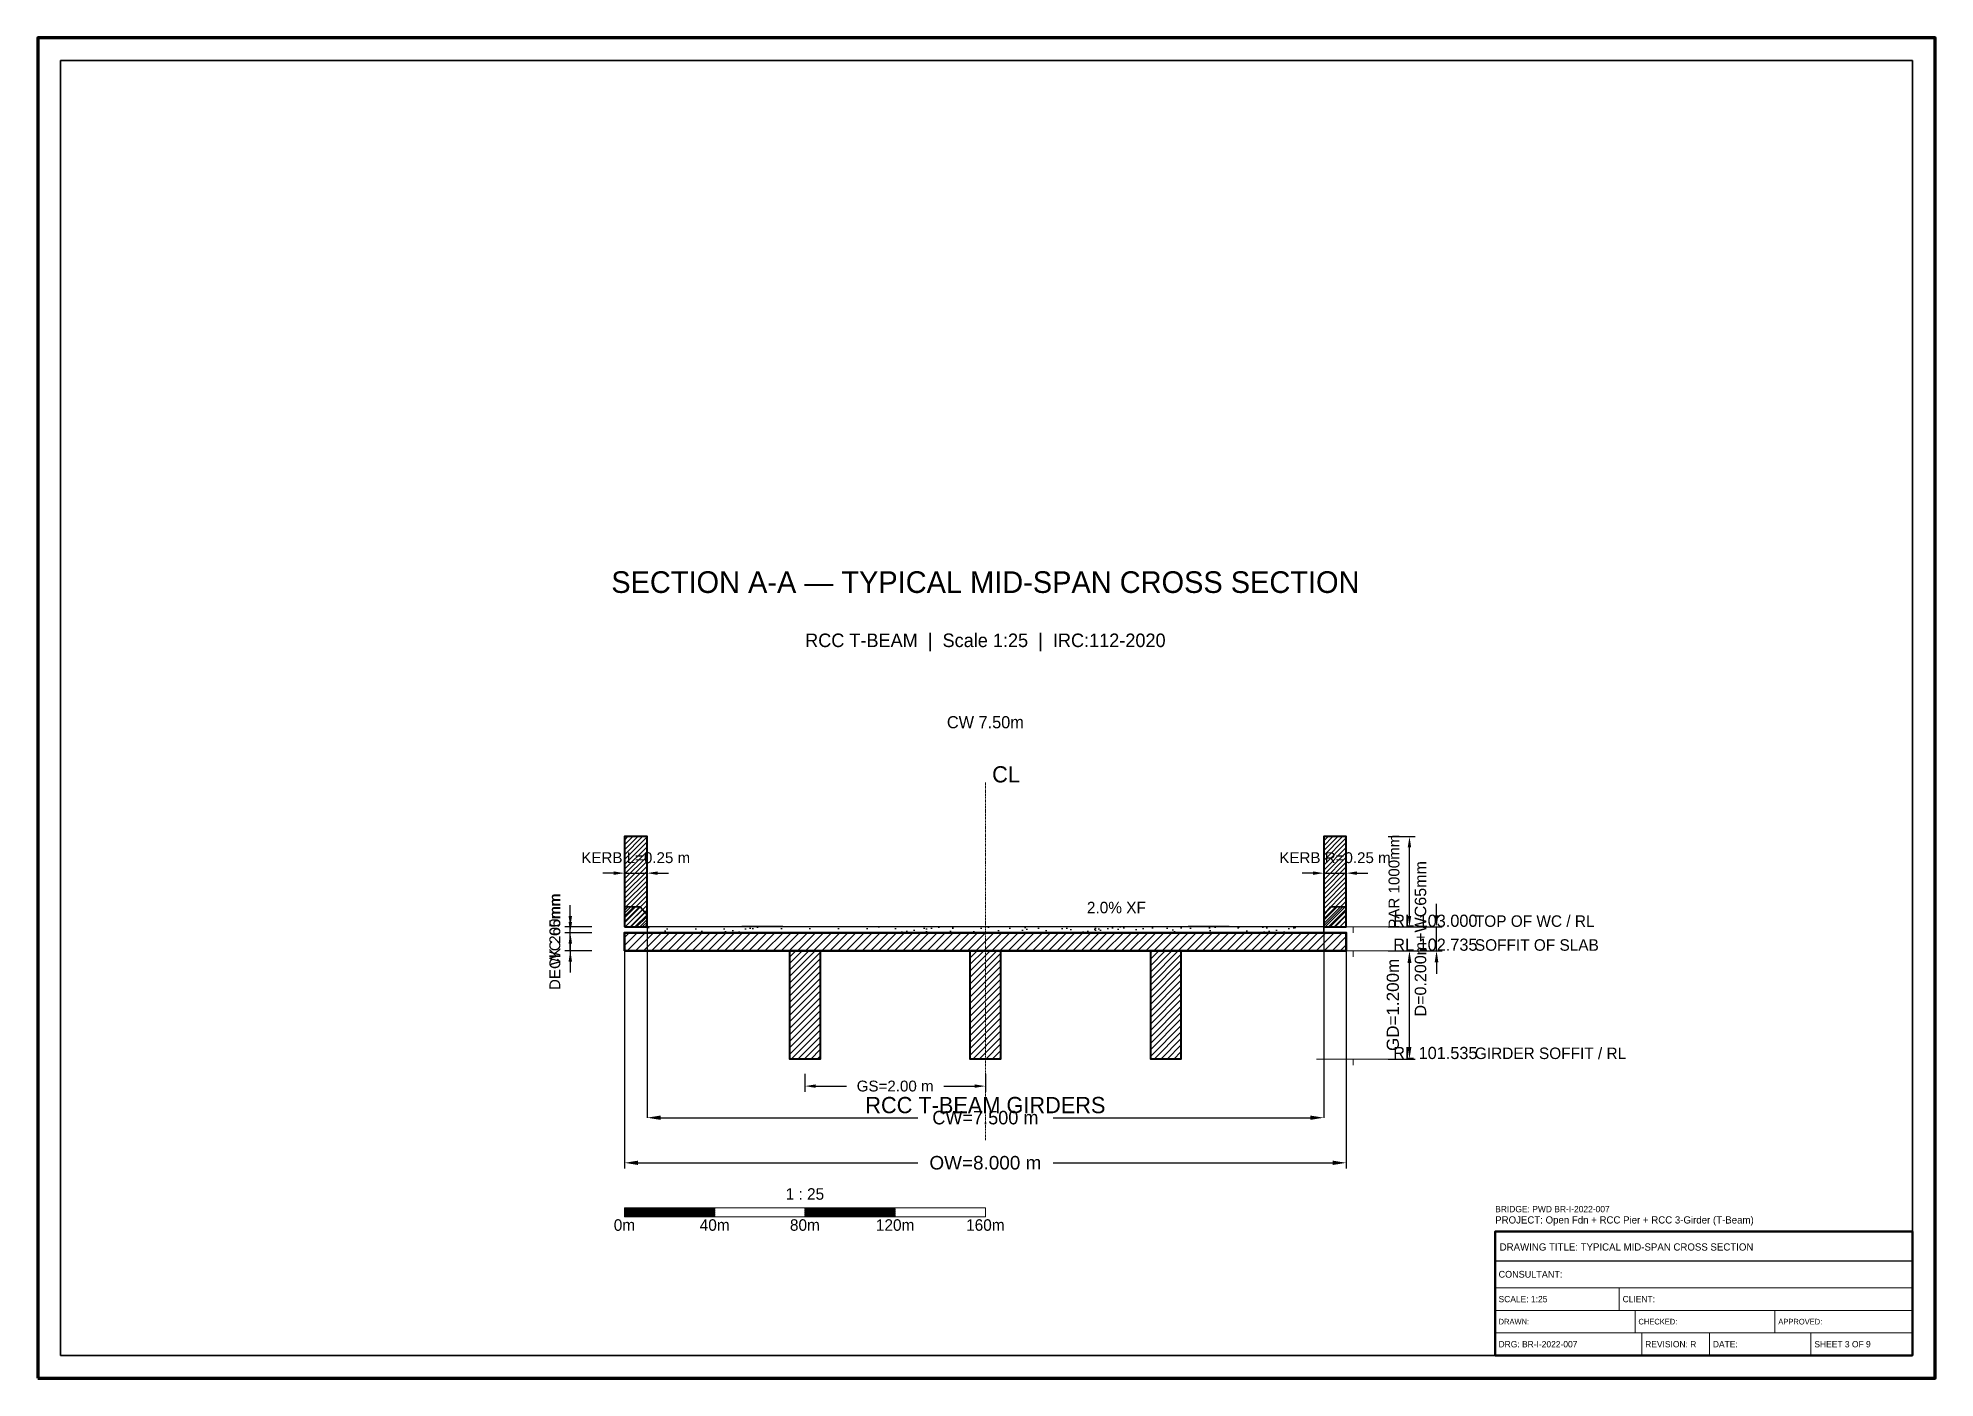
# Model space of a CAD drawing. Header units: metres. Extents: x 0 to 841, y 0 to 594.
import ezdxf
from ezdxf.enums import TextEntityAlignment as Align

# ---------------------------------------------------------------- set-up
doc = ezdxf.new("R2010")
doc.units = ezdxf.units.M
doc.linetypes.add('CENTER', pattern=[1.5, 0.75, -0.25, 0.25, -0.25])
for name, color, linetype, lineweight in [('BORDER-INNER', 7, 'Continuous', 35), ('BORDER-OUTER', 7, 'Continuous', 70), ('DIM-LEVEL', 3, 'Continuous', 18), ('DIM-LINEAR', 3, 'Continuous', 18), ('DIM-SLOPE', 3, 'Continuous', 18), ('STRUC-CENTRE', 6, 'CENTER', 18), ('STRUC-HATCHING', 8, 'Continuous', 18), ('SUPER-DECK', 2, 'Continuous', 50), ('SUPER-GIRDER', 1, 'Continuous', 35), ('SUPER-KERB', 7, 'Continuous', 25), ('SUPER-PARAPET', 2, 'Continuous', 35), ('SUPER-WEARING', 8, 'Continuous', 25), ('SYM-SCALE', 7, 'Continuous', 13), ('TEXT-GENERAL', 7, 'Continuous', 18), ('TEXT-HEADER', 7, 'Continuous', 25), ('TEXT-LEVEL', 5, 'Continuous', 18), ('TEXT-SPEC', 7, 'Continuous', 13), ('TEXT-TITLE', 7, 'Continuous', 25), ('TITLEBLK-BOX', 7, 'Continuous', 50), ('TITLEBLK-TEXT', 7, 'Continuous', 18)]:
    doc.layers.add(name, color=color, linetype=linetype, lineweight=lineweight)
doc.styles.add('BRIDGE_STD', font='Arial.ttf')
doc.dimstyles.new('BRG_DIM', dxfattribs={"dimtxt": 0.006, "dimasz": 6, "dimexe": 1.25, "dimexo": 0.625, "dimtad": 1, "dimcen": 2.5, "dimazin": 3, "dimtfac": 1, "dimtmove": 0, "dimatfit": 3})
doc.dimstyles.new('pmb100', dxfattribs={"dimtxt": 2.5, "dimasz": 0.9375, "dimexe": 2.5, "dimexo": 2.5, "dimtad": 0, "dimtih": 1, "dimdec": 0, "dimtxsty": 'BRIDGE_STD', "dimcen": 2.5, "dimazin": 3, "dimtfac": 1, "dimtmove": 0, "dimatfit": 3})

# ---------------------------------------------------------------- blocks, each defined once
blk = doc.blocks.new('_CLOSEDFILLED')
at = {"color": 0, "linetype": 'BYBLOCK'}
blk.add_solid([(-1, 0.16), (0, 0), (-1, -0.16)], dxfattribs=at)
blk = doc.blocks.new('*D1')
for p, q in [((270, 200), (270, 115.4)), ((570, 200), (570, 115.4)), ((276, 115.4), (390, 115.4)), ((450, 115.4), (564, 115.4))]:
    blk.add_line(p, q)
at = {"layer": 'Defpoints'}
for p in [(270, 200), (570, 200), (270, 115.4)]:
    blk.add_point(p, dxfattribs=at)
at = {"layer": 'DIM-LINEAR', "xscale": 6, "yscale": 6, "rotation": 180}
blk.add_blockref('_CLOSEDFILLED', (270, 115.4), dxfattribs=at)
at = {"layer": 'DIM-LINEAR', "xscale": 6, "yscale": 6}
blk.add_blockref('_CLOSEDFILLED', (570, 115.4), dxfattribs=at)
at = {"layer": 'DIM-LINEAR', "color": 3, "insert": (420, 115.4), "char_height": 6, "attachment_point": 5}
blk.add_mtext('CW=7.500 m', dxfattribs=at)

msp = doc.modelspace()

# ---------------------------------------------------------------- hatches: boundary and pattern name
at = {"layer": 'STRUC-HATCHING'}
h = msp.add_hatch(dxfattribs=at)
h.set_pattern_fill('ANSI31', scale=0.48)
h.paths.add_polyline_path([(260, 200), (270, 200), (270, 240), (260, 240)])
h = msp.add_hatch(dxfattribs=at)
h.set_pattern_fill('ANSI31', scale=0.48)
h.paths.add_polyline_path([(570, 200), (580, 200), (580, 240), (570, 240)])
h = msp.add_hatch(dxfattribs=at)
h.set_pattern_fill('ANSI31', scale=0.56)
h.paths.add_polyline_path([(260, 200), (270, 200), (270, 205.28), (267, 208.8), (260, 208.8)])
h = msp.add_hatch(dxfattribs=at)
h.set_pattern_fill('ANSI31', scale=0.56)
h.paths.add_polyline_path([(570, 200), (580, 200), (580, 208.8), (573, 208.8), (570, 205.28)])
h = msp.add_hatch(dxfattribs=at)
h.set_pattern_fill('ANSI31', scale=0.8)
h.paths.add_polyline_path([(260, 189.4), (580, 189.4), (580, 197.4), (260, 197.4)])
h = msp.add_hatch(dxfattribs=at)
h.set_pattern_fill('ANSI31', scale=0.64)
h.paths.add_polyline_path([(333.28, 189.4), (346.72, 189.4), (346.72, 141.4), (333.28, 141.4)])
h = msp.add_hatch(dxfattribs=at)
h.set_pattern_fill('ANSI31', scale=0.64)
h.paths.add_polyline_path([(413.28, 189.4), (426.72, 189.4), (426.72, 141.4), (413.28, 141.4)])
h = msp.add_hatch(dxfattribs=at)
h.set_pattern_fill('ANSI31', scale=0.64)
h.paths.add_polyline_path([(493.28, 189.4), (506.72, 189.4), (506.72, 141.4), (493.28, 141.4)])
at = {"layer": 'SUPER-WEARING'}
h = msp.add_hatch(dxfattribs=at)
h.set_pattern_fill('AR-SAND', scale=0.16)
h.paths.add_polyline_path([(270, 197.4), (570, 197.4), (570, 200), (270, 200)])
at = {"layer": 'SYM-SCALE'}
h = msp.add_hatch(dxfattribs=at)
h.set_pattern_fill('SOLID')
h.paths.add_polyline_path([(260, 71.4), (300, 71.4), (300, 75.48), (260, 75.48)])
h = msp.add_hatch(dxfattribs=at)
h.set_pattern_fill('SOLID')
h.paths.add_polyline_path([(340, 71.4), (380, 71.4), (380, 75.48), (340, 75.48)])

# ---------------------------------------------------------------- linework, layer by layer
at = {"layer": 'BORDER-INNER'}
msp.add_lwpolyline([(10, 10), (831, 10), (831, 584), (10, 584), (10, 10)], dxfattribs=at)
at = {"layer": 'BORDER-OUTER'}
msp.add_lwpolyline([(0, 0), (841, 0), (841, 594), (0, 594), (0, 0)], dxfattribs=at)
at = {"layer": 'DIM-LEVEL'}
for p, q in [((566.8, 200), (599.2, 200)), ((583, 200), (583, 197.3)), ((566.8, 189.4), (599.2, 189.4)), ((583, 189.4), (583, 186.7)), ((566.8, 141.4), (599.2, 141.4)), ((583, 141.4), (583, 138.7))]:
    msp.add_line(p, q, dxfattribs=at)
at = {"layer": 'DIM-SLOPE', "color": 3}
for p, q in [((330, 200.5), (276, 199.96)), ((510, 200.5), (564, 199.96))]:
    msp.add_line(p, q, dxfattribs=at)
at = {"layer": 'STRUC-CENTRE'}
for p, q in [((420, 105.4), (420, 264)), ((302, 189.4), (378, 189.4)), ((382, 189.4), (458, 189.4)), ((462, 189.4), (538, 189.4))]:
    msp.add_line(p, q, dxfattribs=at)
at = {"layer": 'SUPER-DECK', "lineweight": 50}
msp.add_lwpolyline([(260, 189.4), (580, 189.4), (580, 197.4), (260, 197.4), (260, 189.4)], dxfattribs=at)
at = {"layer": 'SUPER-GIRDER', "lineweight": 40}
for points in [[(333.28, 189.4), (346.72, 189.4), (346.72, 141.4), (333.28, 141.4), (333.28, 189.4)], [(413.28, 189.4), (426.72, 189.4), (426.72, 141.4), (413.28, 141.4), (413.28, 189.4)], [(493.28, 189.4), (506.72, 189.4), (506.72, 141.4), (493.28, 141.4), (493.28, 189.4)]]:
    msp.add_lwpolyline(points, dxfattribs=at)
at = {"layer": 'SUPER-KERB', "lineweight": 35}
for points in [[(260, 200), (270, 200), (270, 205.28), (267, 208.8), (260, 208.8), (260, 200)], [(570, 200), (580, 200), (580, 208.8), (573, 208.8), (570, 205.28), (570, 200)]]:
    msp.add_lwpolyline(points, dxfattribs=at)
at = {"layer": 'SUPER-PARAPET', "lineweight": 40}
for points in [[(260, 200), (270, 200), (270, 240), (260, 240), (260, 200)], [(570, 200), (580, 200), (580, 240), (570, 240), (570, 200)]]:
    msp.add_lwpolyline(points, dxfattribs=at)
at = {"layer": 'SUPER-WEARING'}
msp.add_lwpolyline([(270, 197.4), (570, 197.4), (570, 200), (270, 200), (270, 197.4)], dxfattribs=at)
at = {"layer": 'SYM-SCALE'}
msp.add_lwpolyline([(260, 71.4), (420, 71.4), (420, 75.48), (260, 75.48), (260, 71.4)], dxfattribs=at)
at = {"layer": 'TITLEBLK-BOX', "lineweight": 50}
msp.add_lwpolyline([(646, 10), (831, 10), (831, 65), (646, 65), (646, 10)], dxfattribs=at)
at = {"layer": 'TITLEBLK-BOX', "lineweight": 30}
msp.add_lwpolyline([(646, 52), (831, 52), (831, 65), (646, 65), (646, 52)], dxfattribs=at)
at = {"layer": 'TITLEBLK-BOX', "lineweight": 18}
for points in [[(646, 40), (831, 40), (831, 52), (646, 52), (646, 40)], [(646, 30), (701, 30), (701, 40), (646, 40), (646, 30)], [(701, 30), (831, 30), (831, 40), (701, 40), (701, 30)], [(646, 20), (708, 20), (708, 30), (646, 30), (646, 20)], [(708, 20), (770, 20), (770, 30), (708, 30), (708, 20)], [(770, 20), (831, 20), (831, 30), (770, 30), (770, 20)], [(646, 10), (711, 10), (711, 20), (646, 20), (646, 10)], [(711, 10), (741, 10), (741, 20), (711, 20), (711, 10)], [(741, 10), (786, 10), (786, 20), (741, 20), (741, 10)], [(786, 10), (831, 10), (831, 20), (786, 20), (786, 10)]]:
    msp.add_lwpolyline(points, dxfattribs=at)

# ---------------------------------------------------------------- texts
at = {"layer": 'DIM-SLOPE', "color": 3}
msp.add_text('2.0% XF', height=5.1, dxfattribs=at).set_placement((465, 206))
at = {"layer": 'STRUC-CENTRE'}
msp.add_text('CL', height=7.2, dxfattribs=at).set_placement((423, 264))
at = {"layer": 'TEXT-GENERAL'}
for s, height, p in [('CW 7.50m', 5.4, (420, 288)), ('RCC T-BEAM GIRDERS', 7.2, (420, 117.4)), ('1 : 25', 5.1, (340, 79.05)), ('0m', 5.1, (260, 65.28)), ('40m', 5.1, (300, 65.28)), ('80m', 5.1, (340, 65.28)), ('120m', 5.1, (380, 65.28)), ('160m', 5.1, (420, 65.28))]:
    msp.add_text(s, height=height, dxfattribs=at).set_placement(p, align=Align.CENTER)
at = {"layer": 'TEXT-HEADER'}
msp.add_text('SECTION A-A — TYPICAL MID-SPAN CROSS SECTION', height=9.6, dxfattribs=at).set_placement((420, 348), align=Align.CENTER)
at = {"layer": 'TEXT-LEVEL'}
for s, height, p in [('RL 103.000', 5.4, (600.82, 200)), ('TOP OF WC / RL', 5.1, (637, 200)), ('RL 102.735', 5.4, (600.82, 189.4)), ('SOFFIT OF SLAB', 5.1, (637, 189.4)), ('RL 101.535', 5.4, (600.82, 141.4)), ('GIRDER SOFFIT / RL', 5.1, (637, 141.4))]:
    msp.add_text(s, height=height, dxfattribs=at).set_placement(p)
at = {"layer": 'TEXT-SPEC'}
msp.add_text('RCC T-BEAM  |  Scale 1:25  |  IRC:112-2020', height=6, dxfattribs=at).set_placement((420, 324), align=Align.CENTER)
at = {"layer": 'TEXT-TITLE'}
for s, p in [('PROJECT: Open Fdn + RCC Pier + RCC 3-Girder (T-Beam)', (646, 68.5)), ('DRAWING TITLE: TYPICAL MID-SPAN CROSS SECTION', (648, 56.5))]:
    msp.add_text(s, height=3.2, dxfattribs=at).set_placement(p)
at = {"layer": 'TITLEBLK-TEXT'}
for s, height, p in [('BRIDGE: PWD BR-I-2022-007', 2.8, (646, 73.5)), ('CONSULTANT: ', 3, (647.5, 44.5)), ('SCALE: 1:25', 2.8, (647.5, 33.6)), ('CLIENT: ', 2.8, (702.5, 33.6)), ('DRAWN: ', 2.5, (647.5, 23.75)), ('CHECKED: ', 2.5, (709.5, 23.75)), ('APPROVED: ', 2.5, (771.5, 23.75)), ('DRG: BR-I-2022-007', 2.8, (647.5, 13.6)), ('REVISION: R', 2.8, (712.5, 13.6)), ('DATE: ', 2.8, (742.5, 13.6)), ('SHEET 3 OF 9', 2.8, (787.5, 13.6))]:
    msp.add_text(s, height=height, dxfattribs=at).set_placement(p)

# ---------------------------------------------------------------- dimensions: what is measured, and where the dimension line sits
at = {"layer": 'DIM-LINEAR'}
for base, p1, p2, text, override in [((260, 223.8), (260, 217.8), (270, 217.8), 'KERB L=0.25 m', {"dimtxt": 4.8, "dimasz": 4.8, "dimgap": 1.92, "dimclrt": 3}), ((570, 223.8), (570, 217.8), (580, 217.8), 'KERB R=0.25 m', {"dimtxt": 4.8, "dimasz": 4.8, "dimgap": 1.92, "dimclrt": 3}), ((260, 95.4), (260, 200), (580, 200), 'OW=8.000 m', {"dimtxt": 6, "dimasz": 6, "dimgap": 2.4, "dimclrt": 3}), ((340, 129.4), (340, 137.4), (420, 137.4), 'GS=2.00 m', {"dimtxt": 4.8, "dimasz": 4.8, "dimgap": 1.92, "dimclrt": 3})]:
    msp.add_linear_dim(base=base, p1=p1, p2=p2, text=text, dimstyle='pmb100', override=override, dxfattribs=at).render()
for base, p1, p2, text, override in [((608, 200), (596, 200), (596, 240), 'PAR 1000mm', {"dimtxt": 4.8, "dimasz": 4.8, "dimgap": 1.92, "dimclrt": 3}), ((620, 189.4), (596, 189.4), (596, 200), 'D=0.200m+WC65mm', {"dimtxt": 5.1, "dimasz": 5.1, "dimgap": 2.04, "dimclrt": 3}), ((236, 189.4), (248, 189.4), (248, 197.4), 'DECK 200mm', {"dimtxt": 4.8, "dimasz": 4.8, "dimgap": 1.92, "dimclrt": 3}), ((236, 197.4), (248, 197.4), (248, 200), 'WC 65mm', {"dimtxt": 4.8, "dimasz": 4.8, "dimgap": 1.92, "dimclrt": 3}), ((608, 141.4), (596, 141.4), (596, 189.4), 'GD=1.200m', {"dimtxt": 5.4, "dimasz": 5.4, "dimgap": 2.16, "dimclrt": 3})]:
    msp.add_linear_dim(base=base, p1=p1, p2=p2, angle=90, text=text, dimstyle='pmb100', override=override, dxfattribs=at).render()
dim = msp.add_linear_dim(base=(270, 115.4), p1=(270, 200), p2=(570, 200), text='CW=7.500 m', dimstyle='BRG_DIM', override={"dimtxt": 6, "dimasz": 6, "dimgap": 2.4, "dimclrt": 3}, dxfattribs=at)
dim.commit()
dim.dimension.update_dxf_attribs({"geometry": '*D1', "text_midpoint": (420, 115.4)})

doc.saveas('drawing.dxf')
